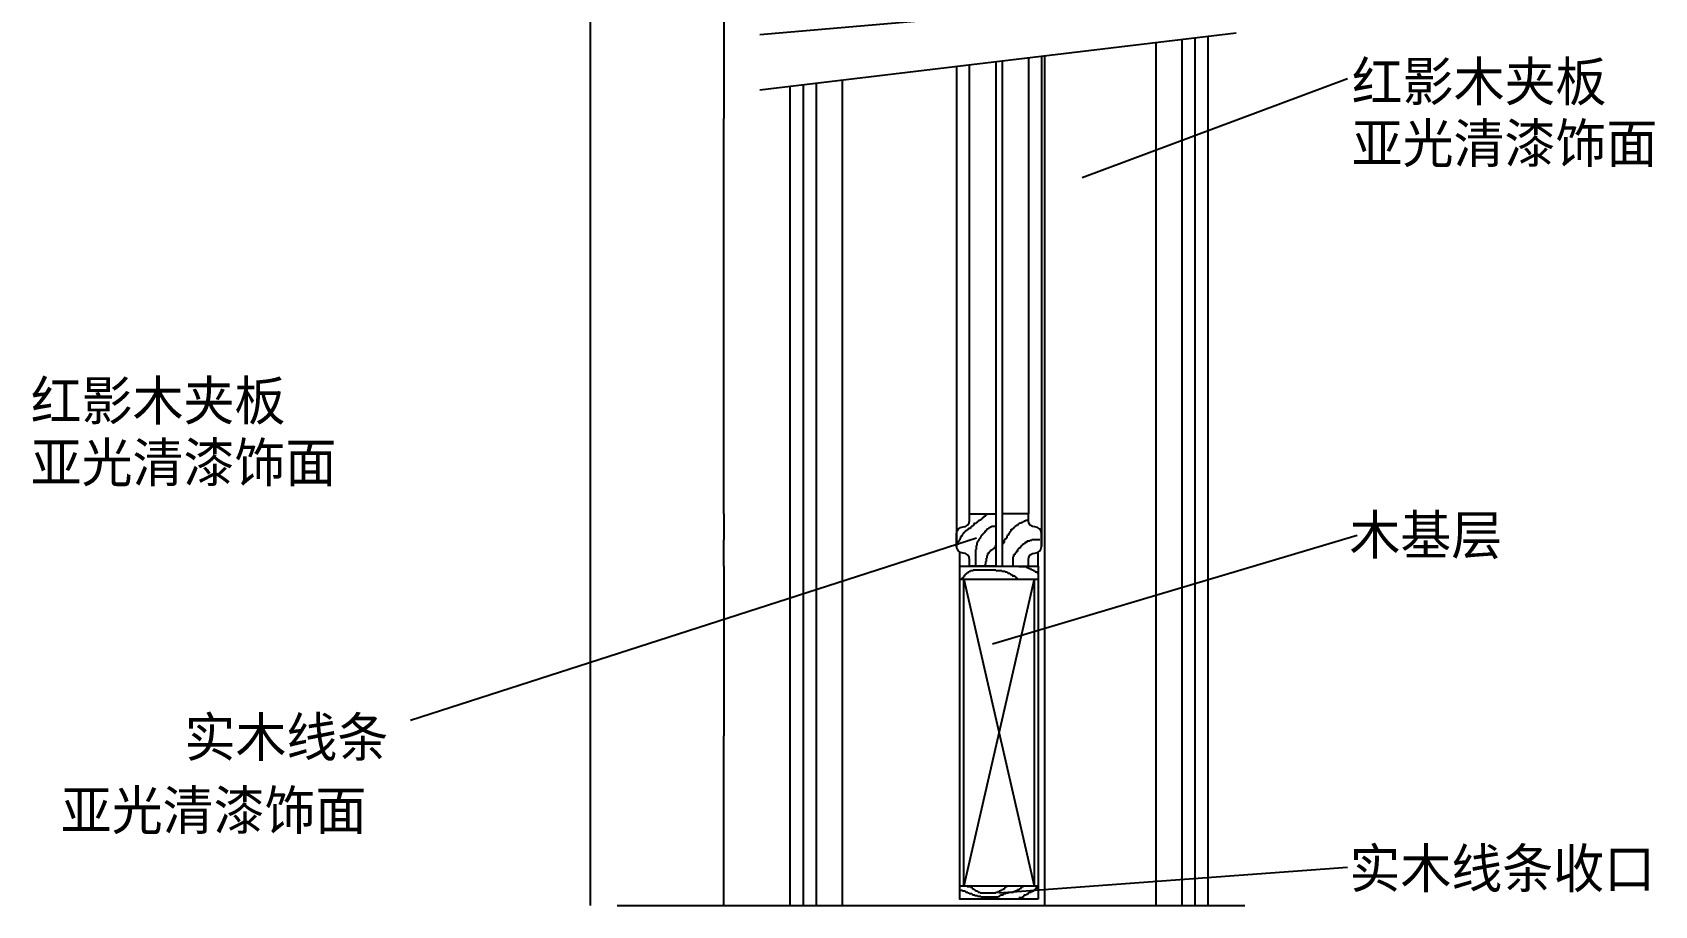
# Model space of a CAD drawing. Header units: metres. Extents: x 101 to 5257, y 290 to 7027.
# Drawn here: x 2772 to 5255, y 3408 to 4745 of the extents above; entities that cross this region are included whole.
import ezdxf

# ---------------------------------------------------------------- set-up
doc = ezdxf.new("R2010")
doc.units = ezdxf.units.M
for name, color, linetype in [('2', 2, 'Continuous'), ('3', 3, 'Continuous'), ('4', 4, 'Continuous'), ('7', 7, 'Continuous'), ('DIM', 3, 'Continuous'), ('TEXT', 3, 'Continuous')]:
    doc.layers.add(name, color=color, linetype=linetype)
doc.dimstyles.get("Standard").update_dxf_attribs({"dimtxt": 2.5, "dimasz": 2.5, "dimexe": 1.25, "dimexo": 0.625, "dimtad": 1, "dimcen": 2.5, "dimazin": 3, "dimtfac": 1, "dimtmove": 0, "dimatfit": 3})

# ---------------------------------------------------------------- blocks, each defined once
blk = doc.blocks.new('*D3')
for p, q in [((3623.69, 6379.53), (3623.69, 4893.73)), ((3623.94, 4893.73), (3626.06, 4893.73)), ((3626.31, 3407.93), (3626.31, 4893.73))]:
    blk.add_line(p, q)
at = {"layer": 'Defpoints'}
for p in [(3623.69, 6379.53), (3623.69, 4893.73), (3626.31, 3407.93)]:
    blk.add_point(p, dxfattribs=at)
at = {"layer": 'DIM', "insert": (3625, 4894.855), "char_height": 1, "attachment_point": 5}
blk.add_mtext('2500', dxfattribs=at)
blk = doc.blocks.new('*D4')
for p, q in [((3830.07, 3927.93), (3830.07, 3667.93)), ((3829.82, 3667.93), (3829.57, 3667.93)), ((3830.07, 3407.93), (3830.07, 3667.93)), ((3830.07, 3667.93), (3830.07, 3667.93)), ((3830.32, 3667.93), (3830.57, 3667.93))]:
    blk.add_line(p, q)
at = {"layer": 'Defpoints'}
for p in [(3830.07, 3927.93), (3830.07, 3667.93), (3830.07, 3407.93)]:
    blk.add_point(p, dxfattribs=at)
at = {"layer": 'DIM', "insert": (3830.07, 3669.055), "char_height": 1, "attachment_point": 5}
blk.add_mtext('260', dxfattribs=at)
blk = doc.blocks.new('*D50')
for p, q in [((3830.07, 5219.53), (3830.07, 4613.73)), ((3829.82, 4613.73), (3829.57, 4613.73)), ((3830.07, 4007.93), (3830.07, 4613.73)), ((3830.07, 4613.73), (3830.07, 4613.73)), ((3830.32, 4613.73), (3830.57, 4613.73))]:
    blk.add_line(p, q)
at = {"layer": 'Defpoints'}
for p in [(3830.07, 5219.53), (3830.07, 4613.73), (3830.07, 4007.93)]:
    blk.add_point(p, dxfattribs=at)
at = {"layer": 'DIM', "insert": (3830.07, 4614.855), "char_height": 1, "attachment_point": 5}
blk.add_mtext('1620', dxfattribs=at)
blk = doc.blocks.new('*D51')
for p, q in [((3830.07, 4007.93), (3830.07, 3967.93)), ((3829.82, 3967.93), (3829.57, 3967.93)), ((3830.07, 3927.93), (3830.07, 3967.93)), ((3830.07, 3967.93), (3830.07, 3967.93)), ((3830.32, 3967.93), (3830.57, 3967.93))]:
    blk.add_line(p, q)
at = {"layer": 'Defpoints'}
for p in [(3830.07, 4007.93), (3830.07, 3967.93), (3830.07, 3927.93)]:
    blk.add_point(p, dxfattribs=at)
at = {"layer": 'DIM', "insert": (3830.07, 3969.055), "char_height": 1, "attachment_point": 5}
blk.add_mtext('40', dxfattribs=at)

msp = doc.modelspace()

# ---------------------------------------------------------------- linework, layer by layer
at = {"layer": '2'}
msp.add_line((3666.95, 3407.93), (4628.3, 3407.93), dxfattribs=at)
at = {"layer": '3'}
for p, q in [((3885.37, 4742.24), (4613.97, 4805.28)), ((3885.37, 4657.28), (4614.72, 4744.63)), ((4531.56, 4734.67), (4531.56, 3407.93)), ((4551.56, 4737.07), (4551.56, 3407.93)), ((4206.56, 4007.93), (4206.56, 4695.75)), ((4296.56, 4706.53), (4296.56, 4007.93)), ((4321.56, 4709.52), (4321.56, 3407.93)), ((3951.56, 4665.21), (3951.56, 3407.93)), ((3971.56, 4667.6), (3971.56, 3407.93)), ((4223.74, 3999.18), (4223.74, 3998.14)), ((4224.78, 3999.18), (4223.74, 3999.18)), ((4224.78, 4000.22), (4224.78, 3999.18)), ((4225.82, 4000.22), (4224.78, 4000.22)), ((4225.82, 4001.25), (4225.82, 4000.22)), ((4226.85, 4001.25), (4225.82, 4001.25)), ((4226.85, 4002.29), (4226.85, 4001.25)), ((4227.89, 4002.29), (4226.85, 4002.29)), ((4227.89, 4003.33), (4227.89, 4002.29)), ((4229.97, 4003.33), (4227.89, 4003.33)), ((4229.97, 4005.41), (4229.97, 4003.33)), ((4232.05, 4005.41), (4229.97, 4005.41)), ((4232.05, 4006.45), (4232.05, 4005.41)), ((4233.09, 4006.45), (4232.05, 4006.45)), ((4233.09, 4007.49), (4233.09, 4006.45)), ((4236.21, 4007.49), (4233.09, 4007.49)), ((4194.62, 3975.28), (4194.62, 3973.2)), ((4195.66, 3975.28), (4194.62, 3975.28)), ((4195.66, 3977.35), (4195.66, 3975.28)), ((4196.7, 3977.35), (4195.66, 3977.35)), ((4196.7, 3978.39), (4196.7, 3977.35)), ((4197.74, 3978.39), (4196.7, 3978.39)), ((4197.74, 3979.43), (4197.74, 3978.39)), ((4198.78, 3979.43), (4197.74, 3979.43)), ((4198.78, 3980.47), (4198.78, 3979.43)), ((4199.82, 3980.47), (4198.78, 3980.47)), ((4199.82, 3981.51), (4199.82, 3980.47)), ((4200.86, 3981.51), (4199.82, 3981.51)), ((4200.86, 3982.55), (4200.86, 3981.51)), ((4202.94, 3982.55), (4200.86, 3982.55)), ((4202.94, 3983.59), (4202.94, 3982.55)), ((4203.98, 3983.59), (4202.94, 3983.59)), ((4203.98, 3984.63), (4203.98, 3983.59)), ((4205.02, 3984.63), (4203.98, 3984.63)), ((4205.02, 3985.67), (4205.02, 3984.63)), ((4208.14, 3985.67), (4205.02, 3985.67)), ((4208.14, 3987.75), (4208.14, 3985.67)), ((4209.18, 3987.75), (4208.14, 3987.75)), ((4209.18, 3988.79), (4209.18, 3987.75)), ((4211.26, 3988.79), (4209.18, 3988.79)), ((4211.26, 3989.82), (4211.26, 3988.79)), ((4212.3, 3989.82), (4211.26, 3989.82)), ((4212.3, 3990.86), (4212.3, 3989.82)), ((4213.34, 3990.86), (4212.3, 3990.86)), ((4213.34, 3992.94), (4213.34, 3990.86)), ((4216.46, 3992.94), (4213.34, 3992.94)), ((4216.46, 3993.98), (4216.46, 3992.94)), ((4217.5, 3993.98), (4216.46, 3993.98)), ((4217.5, 3995.02), (4217.5, 3993.98)), ((4218.54, 3995.02), (4217.5, 3995.02)), ((4218.54, 3996.06), (4218.54, 3995.02)), ((4219.58, 3996.06), (4218.54, 3996.06)), ((4219.58, 3997.1), (4219.58, 3996.06)), ((4221.66, 3997.1), (4219.58, 3997.1)), ((4221.66, 3998.14), (4221.66, 3997.1)), ((4223.74, 3998.14), (4221.66, 3998.14)), ((4224.78, 3975.28), (4224.78, 3974.24)), ((4225.82, 3975.28), (4224.78, 3975.28)), ((4225.82, 3976.32), (4225.82, 3975.28)), ((4226.85, 3976.32), (4225.82, 3976.32)), ((4226.85, 3977.35), (4226.85, 3976.32)), ((4227.89, 3977.35), (4226.85, 3977.35)), ((4227.89, 3978.39), (4227.89, 3977.35)), ((4228.93, 3978.39), (4227.89, 3978.39)), ((4228.93, 3979.43), (4228.93, 3978.39)), ((4229.97, 3979.43), (4228.93, 3979.43)), ((4229.97, 3981.51), (4229.97, 3979.43)), ((4232.05, 3981.51), (4229.97, 3981.51)), ((4232.05, 3983.59), (4232.05, 3981.51)), ((4233.09, 3983.59), (4232.05, 3983.59)), ((4233.09, 3984.63), (4233.09, 3983.59)), ((4235.17, 3984.63), (4233.09, 3984.63)), ((4235.17, 3985.67), (4235.17, 3984.63)), ((4236.21, 3985.67), (4235.17, 3985.67)), ((4236.21, 3986.71), (4236.21, 3985.67)), ((4238.29, 3986.71), (4236.21, 3986.71)), ((4238.29, 3987.75), (4238.29, 3986.71)), ((4240.37, 3987.75), (4238.29, 3987.75)), ((4240.37, 3988.79), (4240.37, 3987.75)), ((4245.57, 3988.79), (4240.37, 3988.79)), ((4265.33, 3976.32), (4267.41, 3976.32)), ((4265.33, 3974.24), (4265.33, 3976.32)), ((4267.41, 3978.39), (4268.45, 3978.39)), ((4267.41, 3976.32), (4267.41, 3978.39)), ((4268.45, 3980.47), (4269.49, 3980.47)), ((4268.45, 3978.39), (4268.45, 3980.47)), ((4269.49, 3981.51), (4270.52, 3981.51)), ((4269.49, 3980.47), (4269.49, 3981.51)), ((4270.52, 3984.63), (4272.6, 3984.63)), ((4270.52, 3981.51), (4270.52, 3984.63)), ((4272.6, 3985.67), (4273.64, 3985.67)), ((4272.6, 3984.63), (4272.6, 3985.67)), ((4273.64, 3986.71), (4274.68, 3986.71)), ((4273.64, 3985.67), (4273.64, 3986.71)), ((4274.68, 3987.75), (4275.72, 3987.75)), ((4274.68, 3986.71), (4274.68, 3987.75)), ((4275.72, 3988.79), (4276.76, 3988.79)), ((4275.72, 3987.75), (4275.72, 3988.79)), ((4276.76, 3989.82), (4277.8, 3989.82)), ((4276.76, 3988.79), (4276.76, 3989.82)), ((4277.8, 3990.86), (4279.88, 3990.86)), ((4277.8, 3989.82), (4277.8, 3990.86)), ((4279.88, 3991.9), (4281.96, 3991.9)), ((4279.88, 3990.86), (4279.88, 3991.9)), ((4281.96, 3992.94), (4283, 3992.94)), ((4281.96, 3991.9), (4281.96, 3992.94)), ((4283, 3993.98), (4286.12, 3993.98)), ((4283, 3992.94), (4283, 3993.98)), ((4286.12, 3995.02), (4288.2, 3995.02)), ((4286.12, 3993.98), (4286.12, 3995.02)), ((4288.2, 3996.06), (4290.28, 3996.06)), ((4288.2, 3995.02), (4288.2, 3996.06)), ((4290.28, 3997.1), (4292.36, 3997.1)), ((4290.28, 3996.06), (4290.28, 3997.1)), ((4292.36, 3998.14), (4296.52, 3998.14)), ((4292.36, 3997.1), (4292.36, 3998.14)), ((4188.38, 3964.89), (4188.38, 3960.73)), ((4189.42, 3964.89), (4188.38, 3964.89)), ((4189.42, 3965.92), (4189.42, 3964.89)), ((4190.46, 3965.92), (4189.42, 3965.92)), ((4190.46, 3968), (4190.46, 3965.92)), ((4191.5, 3968), (4190.46, 3968)), ((4191.5, 3970.08), (4191.5, 3968)), ((4192.54, 3970.08), (4191.5, 3970.08)), ((4192.54, 3973.2), (4192.54, 3970.08)), ((4194.62, 3973.2), (4192.54, 3973.2)), ((4215.42, 3953.45), (4215.42, 3927.48)), ((4216.46, 3953.45), (4215.42, 3953.45)), ((4216.46, 3959.69), (4216.46, 3953.45)), ((4217.5, 3959.69), (4216.46, 3959.69)), ((4217.5, 3963.85), (4217.5, 3959.69)), ((4218.54, 3963.85), (4217.5, 3963.85)), ((4218.54, 3965.92), (4218.54, 3963.85)), ((4219.58, 3965.92), (4218.54, 3965.92)), ((4219.58, 3966.96), (4219.58, 3965.92)), ((4220.62, 3966.96), (4219.58, 3966.96)), ((4220.62, 3969.04), (4220.62, 3966.96)), ((4221.66, 3969.04), (4220.62, 3969.04)), ((4221.66, 3970.08), (4221.66, 3969.04)), ((4222.7, 3970.08), (4221.66, 3970.08)), ((4222.7, 3972.16), (4222.7, 3970.08)), ((4223.74, 3972.16), (4222.7, 3972.16)), ((4223.74, 3974.24), (4223.74, 3972.16)), ((4224.78, 3974.24), (4223.74, 3974.24)), ((4237.25, 3950.34), (4237.25, 3949.3)), ((4238.29, 3950.34), (4237.25, 3950.34)), ((4238.29, 3951.38), (4238.29, 3950.34)), ((4239.33, 3951.38), (4238.29, 3951.38)), ((4239.33, 3952.42), (4239.33, 3951.38)), ((4241.41, 3952.42), (4239.33, 3952.42)), ((4241.41, 3953.45), (4241.41, 3952.42)), ((4242.45, 3953.45), (4241.41, 3953.45)), ((4242.45, 3954.49), (4242.45, 3953.45)), ((4243.49, 3954.49), (4242.45, 3954.49)), ((4243.49, 3955.53), (4243.49, 3954.49)), ((4245.57, 3955.53), (4243.49, 3955.53)), ((4245.57, 3959.69), (4245.57, 3955.53)), ((4257.01, 3961.77), (4258.05, 3961.77)), ((4257.01, 3959.69), (4257.01, 3961.77)), ((4258.05, 3963.85), (4260.13, 3963.85)), ((4258.05, 3961.77), (4258.05, 3963.85)), ((4260.13, 3968), (4261.17, 3968)), ((4260.13, 3963.85), (4260.13, 3968)), ((4261.17, 3970.08), (4263.25, 3970.08)), ((4261.17, 3968), (4261.17, 3970.08)), ((4263.25, 3971.12), (4264.29, 3971.12)), ((4263.25, 3970.08), (4263.25, 3971.12)), ((4264.29, 3974.24), (4265.33, 3974.24)), ((4264.29, 3971.12), (4264.29, 3974.24)), ((4277.8, 3950.34), (4277.8, 3948.26)), ((4279.88, 3950.34), (4277.8, 3950.34)), ((4279.88, 3953.45), (4279.88, 3950.34)), ((4280.92, 3953.45), (4279.88, 3953.45)), ((4280.92, 3954.49), (4280.92, 3953.45)), ((4281.96, 3954.49), (4280.92, 3954.49)), ((4281.96, 3955.53), (4281.96, 3954.49)), ((4284.04, 3955.53), (4281.96, 3955.53)), ((4284.04, 3957.61), (4284.04, 3955.53)), ((4285.08, 3957.61), (4284.04, 3957.61)), ((4285.08, 3958.65), (4285.08, 3957.61)), ((4286.12, 3958.65), (4285.08, 3958.65)), ((4286.12, 3959.69), (4286.12, 3958.65)), ((4287.16, 3959.69), (4286.12, 3959.69)), ((4287.16, 3960.73), (4287.16, 3959.69)), ((4288.2, 3960.73), (4287.16, 3960.73)), ((4288.2, 3961.77), (4288.2, 3960.73)), ((4290.28, 3961.77), (4288.2, 3961.77)), ((4290.28, 3962.81), (4290.28, 3961.77)), ((4291.32, 3962.81), (4290.28, 3962.81)), ((4291.32, 3963.85), (4291.32, 3962.81)), ((4294.44, 3963.85), (4291.32, 3963.85)), ((4294.44, 3965.92), (4294.44, 3963.85)), ((4298.6, 3965.92), (4294.44, 3965.92)), ((4298.6, 3966.96), (4298.6, 3965.92)), ((4301.72, 3966.96), (4298.6, 3966.96)), ((4301.72, 3968), (4301.72, 3966.96)), ((4314.19, 3968), (4301.72, 3968)), ((4229.97, 3930.59), (4229.97, 3929.56)), ((4231.01, 3930.59), (4229.97, 3930.59)), ((4231.01, 3934.75), (4231.01, 3930.59)), ((4232.05, 3934.75), (4231.01, 3934.75)), ((4232.05, 3939.95), (4232.05, 3934.75)), ((4233.09, 3939.95), (4232.05, 3939.95)), ((4233.09, 3944.1), (4233.09, 3939.95)), ((4234.13, 3944.1), (4233.09, 3944.1)), ((4234.13, 3947.22), (4234.13, 3944.1)), ((4236.21, 3947.22), (4234.13, 3947.22)), ((4236.21, 3949.3), (4236.21, 3947.22)), ((4237.25, 3949.3), (4236.21, 3949.3)), ((4272.6, 3942.02), (4272.6, 3928.52)), ((4273.64, 3942.02), (4272.6, 3942.02)), ((4273.64, 3945.14), (4273.64, 3942.02)), ((4275.72, 3945.14), (4273.64, 3945.14)), ((4275.72, 3947.22), (4275.72, 3945.14)), ((4276.76, 3947.22), (4275.72, 3947.22)), ((4276.76, 3948.26), (4276.76, 3947.22)), ((4277.8, 3948.26), (4276.76, 3948.26)), ((4281.96, 3927.48), (4293.4, 3927.48)), ((4293.4, 3927.48), (4293.4, 3926.44)), ((4293.4, 3926.44), (4295.48, 3926.44)), ((4295.48, 3926.44), (4295.48, 3925.4)), ((4295.48, 3925.4), (4297.56, 3925.4)), ((4297.56, 3925.4), (4297.56, 3924.36)), ((4192.54, 3907.73), (4193.58, 3907.73)), ((4193.58, 3908.77), (4196.7, 3908.77)), ((4193.58, 3907.73), (4193.58, 3908.77)), ((4196.7, 3910.85), (4197.74, 3910.85)), ((4196.7, 3908.77), (4196.7, 3910.85)), ((4197.56, 3907.93), (4305.56, 3437.93)), ((4305.56, 3907.93), (4197.56, 3437.93)), ((4197.74, 3911.89), (4198.78, 3911.89)), ((4197.74, 3910.85), (4197.74, 3911.89)), ((4198.78, 3913.97), (4199.82, 3913.97)), ((4198.78, 3911.89), (4198.78, 3913.97)), ((4199.82, 3915.01), (4200.86, 3915.01)), ((4199.82, 3913.97), (4199.82, 3915.01)), ((4200.86, 3916.05), (4201.9, 3916.05)), ((4200.86, 3915.01), (4200.86, 3916.05)), ((4201.9, 3917.09), (4202.94, 3917.09)), ((4201.9, 3916.05), (4201.9, 3917.09)), ((4202.94, 3918.12), (4205.02, 3918.12)), ((4202.94, 3917.09), (4202.94, 3918.12)), ((4205.02, 3919.16), (4206.06, 3919.16)), ((4205.02, 3918.12), (4205.02, 3919.16)), ((4206.06, 3920.2), (4208.14, 3920.2)), ((4206.06, 3919.16), (4206.06, 3920.2)), ((4208.14, 3921.24), (4212.3, 3921.24)), ((4208.14, 3920.2), (4208.14, 3921.24)), ((4212.3, 3922.28), (4246.61, 3922.28)), ((4212.3, 3921.24), (4212.3, 3922.28)), ((4246.61, 3922.28), (4246.61, 3921.24)), ((4246.61, 3921.24), (4255.97, 3921.24)), ((4255.97, 3921.24), (4255.97, 3920.2)), ((4255.97, 3920.2), (4261.17, 3920.2)), ((4261.17, 3920.2), (4261.17, 3919.16)), ((4261.17, 3919.16), (4264.29, 3919.16)), ((4264.29, 3919.16), (4264.29, 3918.12)), ((4264.29, 3918.12), (4265.33, 3918.12)), ((4265.33, 3918.12), (4265.33, 3917.09)), ((4265.33, 3917.09), (4268.45, 3917.09)), ((4268.45, 3917.09), (4268.45, 3916.05)), ((4268.45, 3916.05), (4269.49, 3916.05)), ((4269.49, 3916.05), (4269.49, 3915.01)), ((4269.49, 3915.01), (4271.56, 3915.01)), ((4271.56, 3915.01), (4271.56, 3912.93)), ((4271.56, 3912.93), (4275.72, 3912.93)), ((4275.72, 3912.93), (4275.72, 3911.89)), ((4275.72, 3911.89), (4276.76, 3911.89)), ((4276.76, 3911.89), (4276.76, 3910.85)), ((4276.76, 3910.85), (4277.8, 3910.85)), ((4277.8, 3910.85), (4277.8, 3909.81)), ((4277.8, 3909.81), (4278.84, 3909.81)), ((4278.84, 3909.81), (4278.84, 3908.77)), ((4297.56, 3924.36), (4299.64, 3924.36)), ((4299.64, 3924.36), (4299.64, 3923.32)), ((4299.64, 3923.32), (4301.72, 3923.32)), ((4301.72, 3923.32), (4301.72, 3922.28)), ((4301.72, 3922.28), (4303.8, 3922.28)), ((4303.8, 3922.28), (4303.8, 3921.24)), ((4303.8, 3921.24), (4305.88, 3921.24)), ((4305.88, 3921.24), (4305.88, 3920.2)), ((4305.88, 3920.2), (4306.92, 3920.2)), ((4306.92, 3920.2), (4306.92, 3919.16)), ((4306.92, 3919.16), (4310.04, 3919.16)), ((4310.04, 3919.16), (4310.04, 3917.09)), ((4310.04, 3917.09), (4311.08, 3917.09)), ((4191.5, 3431.71), (4195.66, 3431.71)), ((4195.66, 3431.71), (4195.66, 3430.67)), ((4195.66, 3430.67), (4199.82, 3430.67)), ((4199.82, 3430.67), (4199.82, 3429.63)), ((4199.82, 3429.63), (4200.86, 3429.63)), ((4200.86, 3429.63), (4200.86, 3428.59)), ((4200.86, 3428.59), (4203.98, 3428.59)), ((4202.94, 3436.9), (4208.14, 3436.9)), ((4203.98, 3428.59), (4203.98, 3427.55)), ((4208.14, 3436.9), (4208.14, 3435.87)), ((4208.14, 3435.87), (4210.22, 3435.87)), ((4210.22, 3435.87), (4210.22, 3434.83)), ((4210.22, 3434.83), (4211.26, 3434.83)), ((4211.26, 3434.83), (4211.26, 3433.79)), ((4211.26, 3433.79), (4213.34, 3433.79)), ((4213.34, 3433.79), (4213.34, 3432.75)), ((4213.34, 3432.75), (4214.38, 3432.75)), ((4214.38, 3432.75), (4214.38, 3431.71)), ((4214.38, 3431.71), (4215.42, 3431.71)), ((4215.42, 3431.71), (4215.42, 3430.67)), ((4215.42, 3430.67), (4218.54, 3430.67)), ((4218.54, 3430.67), (4218.54, 3429.63)), ((4218.54, 3429.63), (4219.58, 3429.63)), ((4219.58, 3429.63), (4219.58, 3428.59)), ((4219.58, 3428.59), (4222.7, 3428.59)), ((4222.7, 3428.59), (4222.7, 3427.55)), ((4246.61, 3428.59), (4249.73, 3428.59)), ((4246.61, 3427.55), (4246.61, 3428.59)), ((4249.73, 3429.63), (4251.81, 3429.63)), ((4249.73, 3428.59), (4249.73, 3429.63)), ((4251.81, 3430.67), (4253.89, 3430.67)), ((4251.81, 3429.63), (4251.81, 3430.67)), ((4253.89, 3431.71), (4255.97, 3431.71)), ((4253.89, 3430.67), (4253.89, 3431.71)), ((4255.97, 3432.75), (4258.05, 3432.75)), ((4255.97, 3431.71), (4255.97, 3432.75)), ((4258.05, 3433.79), (4260.13, 3433.79)), ((4258.05, 3432.75), (4258.05, 3433.79)), ((4260.13, 3434.83), (4261.17, 3434.83)), ((4260.13, 3433.79), (4260.13, 3434.83)), ((4261.17, 3435.87), (4262.21, 3435.87)), ((4261.17, 3434.83), (4261.17, 3435.87)), ((4262.21, 3436.9), (4264.29, 3436.9)), ((4262.21, 3435.87), (4262.21, 3436.9)), ((4266.37, 3428.59), (4273.64, 3428.59)), ((4266.37, 3427.55), (4266.37, 3428.59)), ((4273.64, 3429.63), (4275.72, 3429.63)), ((4273.64, 3428.59), (4273.64, 3429.63)), ((4275.72, 3430.67), (4278.84, 3430.67)), ((4275.72, 3429.63), (4275.72, 3430.67)), ((4278.84, 3431.71), (4279.88, 3431.71)), ((4278.84, 3430.67), (4278.84, 3431.71)), ((4279.88, 3432.75), (4283, 3432.75)), ((4279.88, 3431.71), (4279.88, 3432.75)), ((4283, 3433.79), (4284.04, 3433.79)), ((4283, 3432.75), (4283, 3433.79)), ((4284.04, 3434.83), (4286.12, 3434.83)), ((4284.04, 3433.79), (4284.04, 3434.83)), ((4286.12, 3435.87), (4287.16, 3435.87)), ((4286.12, 3434.83), (4286.12, 3435.87)), ((4287.16, 3436.9), (4289.24, 3436.9)), ((4287.16, 3435.87), (4287.16, 3436.9)), ((4297.56, 3428.59), (4300.68, 3428.59)), ((4297.56, 3426.51), (4297.56, 3428.59)), ((4300.68, 3429.63), (4302.76, 3429.63)), ((4300.68, 3428.59), (4300.68, 3429.63)), ((4302.76, 3430.67), (4304.84, 3430.67)), ((4302.76, 3429.63), (4302.76, 3430.67)), ((4304.84, 3431.71), (4305.88, 3431.71)), ((4304.84, 3430.67), (4304.84, 3431.71)), ((4305.88, 3432.75), (4306.92, 3432.75)), ((4305.88, 3431.71), (4305.88, 3432.75)), ((4306.92, 3433.79), (4309, 3433.79)), ((4306.92, 3432.75), (4306.92, 3433.79)), ((4309, 3433.79), (4309, 3435.87)), ((4203.98, 3427.55), (4206.06, 3427.55)), ((4206.06, 3427.55), (4206.06, 3426.51)), ((4206.06, 3426.51), (4210.22, 3426.51)), ((4210.22, 3426.51), (4210.22, 3425.47)), ((4210.22, 3425.47), (4211.26, 3425.47)), ((4211.26, 3425.47), (4211.26, 3424.44)), ((4211.26, 3424.44), (4214.38, 3424.44)), ((4214.38, 3424.44), (4214.38, 3423.4)), ((4214.38, 3423.4), (4218.54, 3423.4)), ((4218.54, 3423.4), (4218.54, 3422.36)), ((4218.54, 3422.36), (4223.74, 3422.36)), ((4222.7, 3427.55), (4246.61, 3427.55)), ((4223.74, 3422.36), (4223.74, 3421.32)), ((4223.74, 3421.32), (4250.77, 3421.32)), ((4250.77, 3422.36), (4252.85, 3422.36)), ((4250.77, 3421.32), (4250.77, 3422.36)), ((4252.85, 3423.4), (4253.89, 3423.4)), ((4252.85, 3422.36), (4252.85, 3423.4)), ((4253.89, 3424.44), (4258.05, 3424.44)), ((4253.89, 3423.4), (4253.89, 3424.44)), ((4258.05, 3425.47), (4259.09, 3425.47)), ((4258.05, 3424.44), (4258.05, 3425.47)), ((4259.09, 3426.51), (4262.21, 3426.51)), ((4259.09, 3425.47), (4259.09, 3426.51)), ((4262.21, 3427.55), (4266.37, 3427.55)), ((4262.21, 3426.51), (4262.21, 3427.55)), ((4281.96, 3420.28), (4287.16, 3420.28)), ((4287.16, 3421.32), (4289.24, 3421.32)), ((4287.16, 3420.28), (4287.16, 3421.32)), ((4289.24, 3422.36), (4290.28, 3422.36)), ((4289.24, 3421.32), (4289.24, 3422.36)), ((4290.28, 3424.44), (4293.4, 3424.44)), ((4290.28, 3422.36), (4290.28, 3424.44)), ((4293.4, 3425.47), (4295.48, 3425.47)), ((4293.4, 3424.44), (4293.4, 3425.47)), ((4295.48, 3426.51), (4297.56, 3426.51)), ((4295.48, 3425.47), (4295.48, 3426.51))]:
    msp.add_line(p, q, dxfattribs=at)
at = {"layer": '4'}
for p, q in [((4191.56, 3907.93), (4311.56, 3907.93)), ((4191.56, 3437.93), (4311.56, 3437.93))]:
    msp.add_line(p, q, dxfattribs=at)
for points in [[(4246.56, 3927.93), (4206.56, 3927.93), (4206.56, 3937.93, 0.41), (4196.56, 3947.93), (4196.56, 3947.93, -0.41), (4186.56, 3957.93), (4186.56, 3977.93, -0.41), (4196.56, 3987.93), (4196.56, 3987.93, 0.41), (4206.56, 3997.93), (4206.56, 4007.93), (4246.56, 4007.93)], [(4256.56, 3927.93), (4296.56, 3927.93), (4296.56, 3937.93, -0.41), (4306.56, 3947.93), (4306.56, 3947.93, 0.41), (4316.56, 3957.93), (4316.56, 3977.93, 0.41), (4306.56, 3987.93), (4306.56, 3987.93, -0.41), (4296.56, 3997.93), (4296.56, 4007.93), (4256.56, 4007.93)]]:
    msp.add_lwpolyline(points, format="xyb", close=True, dxfattribs=at)
msp.add_lwpolyline([(4311.56, 3417.93), (4191.56, 3417.93), (4191.56, 3927.93), (4311.56, 3927.93), (4311.56, 3417.93)], close=True, dxfattribs=at)
at = {"layer": '7'}
for p, q in [((4491.56, 4729.88), (4491.56, 3407.93)), ((4571.56, 4739.46), (4571.56, 3407.93)), ((4246.56, 4700.54), (4246.56, 3927.93)), ((4256.56, 4701.73), (4256.56, 3927.93)), ((4316.56, 4708.92), (4316.56, 3957.93)), ((4011.56, 4672.39), (4011.56, 3407.93)), ((4186.56, 4693.35), (4186.56, 3957.93)), ((3931.56, 4662.81), (3931.56, 3407.93)), ((4191.56, 3927.93), (4191.56, 3949.27)), ((4311.56, 3927.93), (4311.56, 3949.27))]:
    msp.add_line(p, q, dxfattribs=at)
for points in [[(4197.56, 3437.93), (4197.56, 3907.93)], [(4305.56, 3907.93), (4305.56, 3437.93)]]:
    msp.add_lwpolyline(points, dxfattribs=at)

# ---------------------------------------------------------------- texts
at = {"layer": 'DIM'}
for s, p in [('红影木夹板', (4791.77, 4640.27)), ('亚光清漆饰面', (4791.77, 4545.6)), ('红影木夹板', (2768.91, 4151.32)), ('亚光清漆饰面', (2768.91, 4056.65)), ('木基层', (4788.26, 3945.64)), ('实木线条', (3004.48, 3635.95)), ('亚光清漆饰面', (2815.05, 3523.87)), ('实木线条收口', (4788.31, 3434.97))]:
    msp.add_text(s, height=60, dxfattribs=at).set_placement(p)

# ---------------------------------------------------------------- dimensions: what is measured, and where the dimension line sits
for base, p1, p2, text, picture, middle in [((3623.69, 4893.73), (3623.69, 6379.53), (3626.31, 3407.93), '2500', '*D3', (3625, 4894.855)), ((3830.07, 4613.73), (3830.07, 5219.53), (3830.07, 4007.93), '1620', '*D50', (3830.07, 4614.855)), ((3830.07, 3967.93), (3830.07, 4007.93), (3830.07, 3927.93), '40', '*D51', (3830.07, 3969.055)), ((3830.07, 3667.93), (3830.07, 3927.93), (3830.07, 3407.93), '260', '*D4', (3830.07, 3669.055))]:
    dim = msp.add_linear_dim(base=base, p1=p1, p2=p2, text=text, dimstyle='Standard', dxfattribs=at)
    dim.commit()
    dim.dimension.update_dxf_attribs({"geometry": picture, "text_midpoint": middle})

# ---------------------------------------------------------------- leaders
at = {"layer": 'TEXT'}
for points in [[(4378.85, 4523.36), (4785.28, 4675.03)], [(4241.74, 3809.05), (4799.97, 3975.4)], [(4217.26, 3970.5), (3350.54, 3691.63)], [(4251.54, 3427.43), (4785.28, 3466.57)]]:
    msp.add_leader(points, dimstyle='Standard', dxfattribs=at)

doc.saveas('drawing.dxf')
